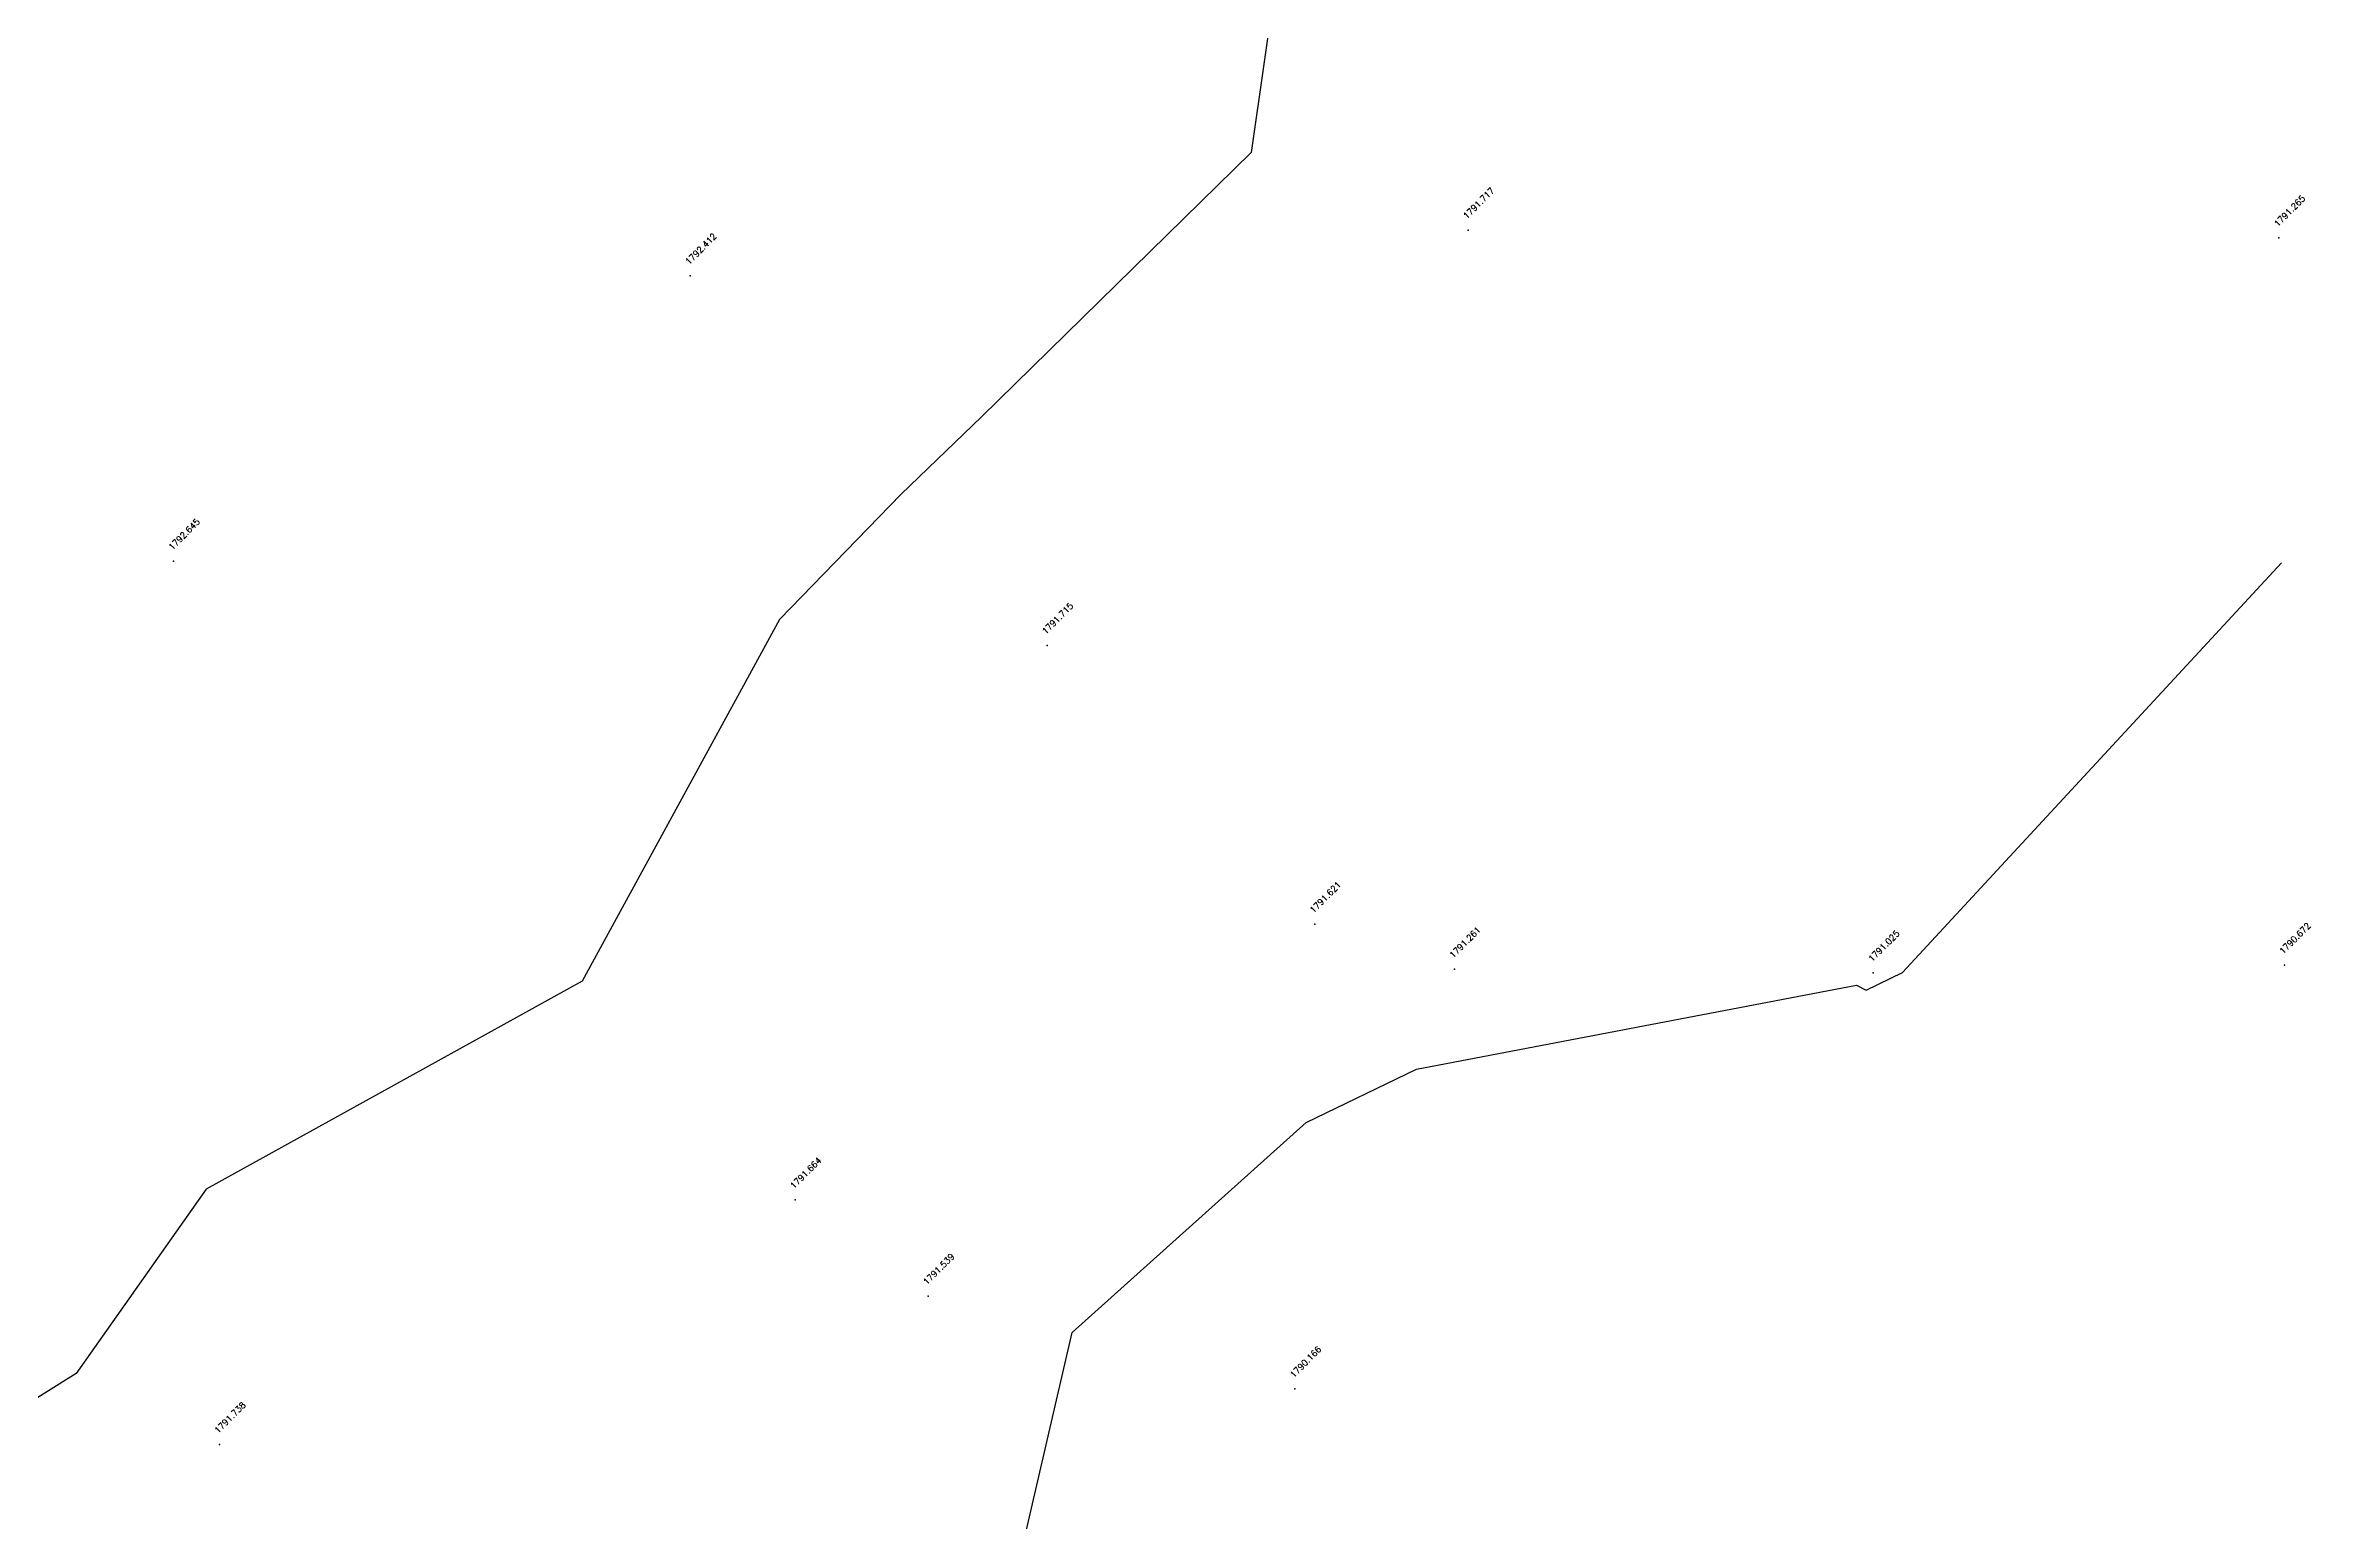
# Model space of a CAD drawing. Header units: inches. Extents: x 9956484 to 9957113, y 272553 to 273016.
# Drawn here: x 9957022 to 9957113.2, y 272645.9 to 272705.4 of the extents above; entities that cross this region are included whole.
import ezdxf
from ezdxf.enums import TextEntityAlignment as Align

# ---------------------------------------------------------------- set-up
doc = ezdxf.new("R2010")
doc.units = ezdxf.units.IN
doc.header["$MEASUREMENT"] = 0
for name, color, linetype in [('Contour', 4, 'Continuous'), ('Points', 7, 'Continuous'), ('Points-ELV', 6, 'Continuous'), ('Points-NUM', 4, 'Continuous'), ('Points-TXT', 3, 'Continuous')]:
    doc.layers.add(name, color=color, linetype=linetype)
doc.styles.add('romans', font='romans.shx')

# ---------------------------------------------------------------- blocks, each defined once
blk = doc.blocks.new('POINTS')
at = {"layer": 'Points'}
blk.add_line((0, 0), (0, 0), dxfattribs=at)
blk.add_point((0, 0), dxfattribs=at)
at = {"layer": 'Points-ELV', "style": 'romans'}
blk.add_attdef('ELEV', text='', height=1, rotation=45, dxfattribs=at).set_placement((0, 0), align=Align.BOTTOM_LEFT)
at = {"layer": 'Points-NUM', "style": 'romans'}
blk.add_attdef('PTNUM', text='', height=1, dxfattribs=at).set_placement((0, 0), align=Align.BOTTOM_RIGHT)
at = {"layer": 'Points-TXT', "style": 'romans'}
blk.add_attdef('DESC', text='', height=1, dxfattribs=at).set_placement((0, 0), align=Align.BOTTOM_RIGHT)

msp = doc.modelspace()

# ---------------------------------------------------------------- linework, layer by layer
at = {"layer": 'Contour'}
for points, elevation in [([(9957071.514, 272708.109), (9957070.509, 272701.081), (9957059.653, 272690.424), (9957056.419, 272687.31), (9957051.515, 272682.261), (9957043.581, 272667.697), (9957028.437, 272659.311), (9957023.199, 272651.891), (9957014.954, 272646.73)], 1792), ([(9957024.223, 272619.92), (9957026.976, 272628.006), (9957036.256, 272633.242), (9957046.021, 272637.396), (9957061.255, 272644.666), (9957063.305, 272653.547), (9957072.733, 272662.005), (9957077.167, 272664.147), (9957094.886, 272667.539), (9957095.278, 272667.328), (9957096.736, 272668.049), (9957111.995, 272684.542)], 1791)]:
    msp.add_lwpolyline(points, dxfattribs=dict(at, elevation=elevation))

# ---------------------------------------------------------------- block references
at = {"layer": 'Points', "linetype": 'Continuous'}
ref = msp.add_blockref('POINTS', (9957079.25, 272697.951, 1791.717), dxfattribs=at)
ref.add_attrib('ELEV', '1791.717', dxfattribs={"layer": 'Points-ELV', "height": 0.25, "rotation": 45, "style": 'romans'}).set_placement((9957079.25, 272698.326, 1791.717), align=Align.BOTTOM_LEFT)
ref = msp.add_blockref('POINTS', (9957111.898, 272697.635, 1791.265), dxfattribs=at)
ref.add_attrib('ELEV', '1791.265', dxfattribs={"layer": 'Points-ELV', "height": 0.25, "rotation": 45, "style": 'romans'}).set_placement((9957111.898, 272698.01, 1791.265), align=Align.BOTTOM_LEFT)
ref = msp.add_blockref('POINTS', (9957047.929, 272696.112, 1792.412), dxfattribs=at)
ref.add_attrib('ELEV', '1792.412', dxfattribs={"layer": 'Points-ELV', "height": 0.25, "rotation": 45, "style": 'romans'}).set_placement((9957047.929, 272696.487, 1792.412), align=Align.BOTTOM_LEFT)
ref = msp.add_blockref('POINTS', (9957027.125, 272684.612, 1792.645), dxfattribs=at)
ref.add_attrib('ELEV', '1792.645', dxfattribs={"layer": 'Points-ELV', "height": 0.25, "rotation": 45, "style": 'romans'}).set_placement((9957027.125, 272684.987, 1792.645), align=Align.BOTTOM_LEFT)
ref = msp.add_blockref('POINTS', (9957062.292, 272681.222, 1791.715), dxfattribs=at)
ref.add_attrib('ELEV', '1791.715', dxfattribs={"layer": 'Points-ELV', "height": 0.25, "rotation": 45, "style": 'romans'}).set_placement((9957062.292, 272681.597, 1791.715), align=Align.BOTTOM_LEFT)
ref = msp.add_blockref('POINTS', (9957073.074, 272669.994, 1791.621), dxfattribs=at)
ref.add_attrib('ELEV', '1791.621', dxfattribs={"layer": 'Points-ELV', "height": 0.25, "rotation": 45, "style": 'romans'}).set_placement((9957073.074, 272670.369, 1791.621), align=Align.BOTTOM_LEFT)
ref = msp.add_blockref('POINTS', (9957112.114, 272668.336, 1790.672), dxfattribs=at)
ref.add_attrib('ELEV', '1790.672', dxfattribs={"layer": 'Points-ELV', "height": 0.25, "rotation": 45, "style": 'romans'}).set_placement((9957112.114, 272668.711, 1790.672), align=Align.BOTTOM_LEFT)
ref = msp.add_blockref('POINTS', (9957078.697, 272668.175, 1791.261), dxfattribs=at)
ref.add_attrib('ELEV', '1791.261', dxfattribs={"layer": 'Points-ELV', "height": 0.25, "rotation": 45, "style": 'romans'}).set_placement((9957078.697, 272668.55, 1791.261), align=Align.BOTTOM_LEFT)
ref = msp.add_blockref('POINTS', (9957095.564, 272668.027, 1791.025), dxfattribs=at)
ref.add_attrib('ELEV', '1791.025', dxfattribs={"layer": 'Points-ELV', "height": 0.25, "rotation": 45, "style": 'romans'}).set_placement((9957095.564, 272668.402, 1791.025), align=Align.BOTTOM_LEFT)
ref = msp.add_blockref('POINTS', (9957052.153, 272658.885, 1791.664), dxfattribs=at)
ref.add_attrib('ELEV', '1791.664', dxfattribs={"layer": 'Points-ELV', "height": 0.25, "rotation": 45, "style": 'romans'}).set_placement((9957052.153, 272659.26, 1791.664), align=Align.BOTTOM_LEFT)
ref = msp.add_blockref('POINTS', (9957057.508, 272655.014, 1791.539), dxfattribs=at)
ref.add_attrib('ELEV', '1791.539', dxfattribs={"layer": 'Points-ELV', "height": 0.25, "rotation": 45, "style": 'romans'}).set_placement((9957057.508, 272655.389, 1791.539), align=Align.BOTTOM_LEFT)
ref = msp.add_blockref('POINTS', (9957072.276, 272651.276, 1790.166), dxfattribs=at)
ref.add_attrib('ELEV', '1790.166', dxfattribs={"layer": 'Points-ELV', "height": 0.25, "rotation": 45, "style": 'romans'}).set_placement((9957072.276, 272651.651, 1790.166), align=Align.BOTTOM_LEFT)
ref = msp.add_blockref('POINTS', (9957028.97, 272649.033, 1791.738), dxfattribs=at)
ref.add_attrib('ELEV', '1791.738', dxfattribs={"layer": 'Points-ELV', "height": 0.25, "rotation": 45, "style": 'romans'}).set_placement((9957028.97, 272649.408, 1791.738), align=Align.BOTTOM_LEFT)

doc.saveas('drawing.dxf')
